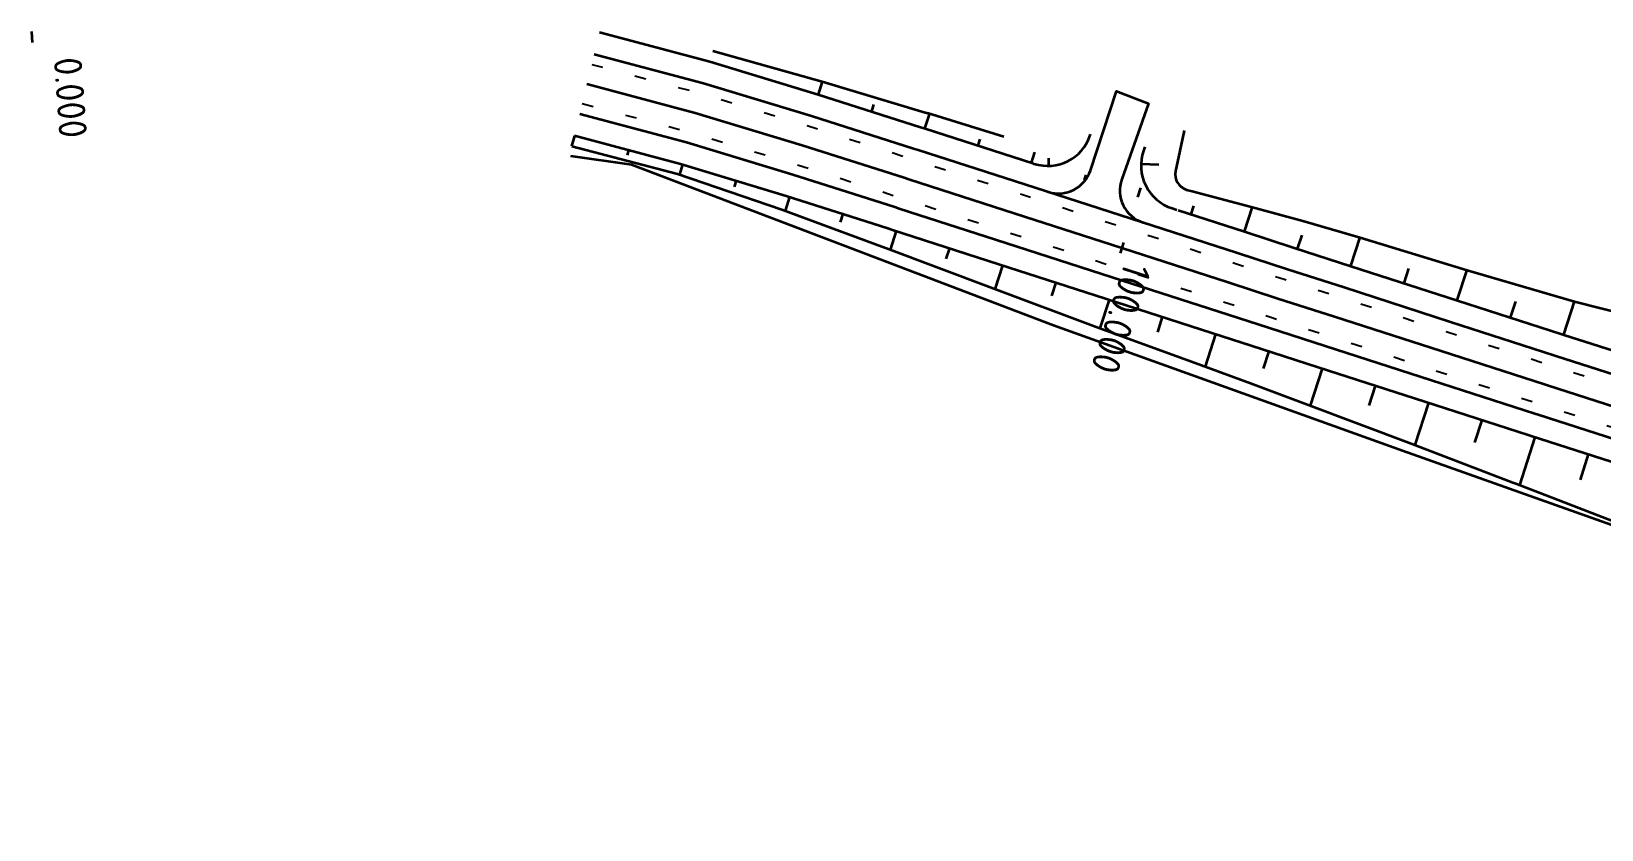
# Model space of a CAD drawing. Header units: metres. Extents: x 134219 to 139178, y 438661 to 444352.
# Drawn here: x 135790.7 to 135931, y 442013.3 to 442084.6 of the extents above; entities that cross this region are included whole.
import ezdxf

# ---------------------------------------------------------------- set-up
doc = ezdxf.new("R2010")
doc.units = ezdxf.units.M
doc.linetypes.add('13strp', pattern=[4, 1, -3])
doc.layers.add('Utd-ondergr-nw', color=8, linetype='13strp', lineweight=35)
doc.layers.add('Utd-weg-nw', color=8, linetype='Continuous')
doc.styles.add('alm a2ee v011$0$rtw_iso', font='NLCS-ISO.ttf')

msp = doc.modelspace()

# ---------------------------------------------------------------- linework, layer by layer
at = {"layer": 'Utd-ondergr-nw', "color": 7, "linetype": 'Continuous'}
for p, q in [((135790.7, 442084.64), (135790.77, 442083.64)), ((135888.3, 442065.78), (135888, 442064.83))]:
    msp.add_line(p, q, dxfattribs=at)
at = {"layer": 'Utd-ondergr-nw', "linetype": 'Continuous'}
for p, q in [((135877.63, 442075.21), (135870.8, 442077.35)), ((135881.64, 442072.63), (135881.63, 442073.33)), ((135889.88, 442072.81), (135891.48, 442072.74))]:
    msp.add_line(p, q, dxfattribs=at)
at = {"layer": 'Utd-ondergr-nw', "linetype": 'Continuous', "flags": 128}
for points in [[(135841.47, 442084.56), (135851.33, 442081.95), (135861.01, 442079.02), (135870.17, 442076.1), (135870.57, 442075.96), (135880.2, 442072.86)], [(135841, 442082.62), (135850.78, 442080.02), (135860.42, 442077.11), (135869.55, 442074.19), (135869.96, 442074.06), (135879.48, 442070.99), (135888.99, 442067.92), (135898.51, 442064.85), (135902.96, 442063.41), (135908.03, 442061.78), (135917.54, 442058.7), (135926.77, 442055.73), (135927.06, 442055.63), (135936.56, 442052.6)], [(135851.61, 442082.92), (135861.38, 442080.18), (135870.59, 442077.41), (135870.97, 442077.3)], [(135861.38, 442080.18), (135861.01, 442079.02)], [(135840.35, 442079.95), (135850.02, 442077.38), (135859.59, 442074.49), (135868.71, 442071.58), (135869.12, 442071.44), (135878.63, 442068.37), (135888.15, 442065.3), (135897.67, 442062.23), (135902.11, 442060.79), (135907.18, 442059.16), (135916.7, 442056.09), (135925.93, 442053.11), (135926.22, 442053.02), (135935.74, 442049.98)], [(135865.98, 442078.12), (135865.78, 442077.5)], [(135839.71, 442077.27), (135849.26, 442074.74), (135858.77, 442071.87), (135867.86, 442068.96), (135868.27, 442068.83), (135877.79, 442065.76), (135887.3, 442062.68), (135896.82, 442059.61), (135901.27, 442058.18), (135906.34, 442056.54), (135915.85, 442053.47), (135925.08, 442050.49), (135925.37, 442050.4), (135934.92, 442047.35)], [(135870.97, 442077.3), (135870.54, 442075.98)], [(135839.01, 442074.38), (135839.26, 442075.32)], [(135839.24, 442075.33), (135848.71, 442072.81), (135858.17, 442069.96), (135867.25, 442067.05), (135867.66, 442066.92), (135877.17, 442063.85), (135886.69, 442060.78), (135896.21, 442057.71), (135900.66, 442056.27), (135905.72, 442054.64), (135915.24, 442051.57), (135924.47, 442048.59), (135924.76, 442048.5), (135934.33, 442045.44)], [(135875.48, 442075.01), (135875.3, 442074.44)], [(135838.89, 442073.54), (135844.35, 442072.74), (135882.07, 442058.39), (135913.25, 442047.2), (135955.71, 442032.14), (135996.92, 442016.84), (136007.67, 442013.33)], [(135839.01, 442074.38), (135848.45, 442071.92), (135857.78, 442068.72), (135866.72, 442065.42), (135867.12, 442065.27), (135876.49, 442061.75), (135885.87, 442058.25), (135895.27, 442054.82), (135899.66, 442053.2), (135904.66, 442051.35), (135914.03, 442047.83), (135923.1, 442044.35), (135923.38, 442044.24), (135932.81, 442040.61)], [(135843.97, 442073.58), (135844.09, 442074.04)], [(135880.36, 442073.86), (135880.06, 442072.9)], [(135848.67, 442071.85), (135848.92, 442072.75)], [(135884.96, 442071.82), (135884.81, 442071.37)], [(135853.55, 442070.77), (135853.71, 442071.31)], [(135889.84, 442070.67), (135889.57, 442069.83)], [(135894.45, 442070.36), (135899.83, 442068.95), (135904.35, 442067.72), (135909.47, 442066.24), (135919.03, 442063.32), (135928.34, 442060.59), (135928.63, 442060.51), (135938.28, 442058.08)], [(135858.1, 442068.6), (135858.49, 442069.85)], [(135894.57, 442069.05), (135894.33, 442068.3)], [(135899.8, 442068.96), (135899.09, 442066.76)], [(135863.02, 442067.6), (135863.26, 442068.33)], [(135893.19, 442068.67), (135899.12, 442066.75), (135903.57, 442065.32), (135908.64, 442063.68), (135918.16, 442060.61), (135927.39, 442057.63), (135927.67, 442057.54), (135937.16, 442054.51)], [(135867.48, 442065.14), (135868.02, 442066.81)], [(135904.24, 442066.44), (135903.85, 442065.23)], [(135909.43, 442066.25), (135908.61, 442063.69)], [(135872.47, 442064.32), (135872.78, 442065.27)], [(135876.85, 442061.62), (135877.54, 442063.74)], [(135913.79, 442063.47), (135913.36, 442062.16)], [(135919, 442063.33), (135918.12, 442060.62)], [(135881.92, 442061.03), (135882.29, 442062.2)], [(135886.23, 442058.12), (135887.05, 442060.66)], [(135891.37, 442057.77), (135891.81, 442059.13)], [(135923.34, 442060.5), (135922.88, 442059.08)], [(135928.6, 442060.52), (135927.64, 442057.55)], [(135895.63, 442054.69), (135896.57, 442057.59)], [(135900.83, 442054.51), (135901.33, 442056.06)], [(135905.02, 442051.21), (135906.09, 442054.52)], [(135910.27, 442051.22), (135910.84, 442052.99)], [(135914.39, 442047.69), (135915.6, 442051.45)], [(135919.71, 442047.91), (135920.36, 442049.92)], [(135923.74, 442044.1), (135925.12, 442048.38)], [(135929.16, 442044.58), (135929.88, 442046.86)]]:
    msp.add_lwpolyline(points, dxfattribs=at)
at = {"layer": 'Utd-ondergr-nw', "linetype": 'Continuous'}
msp.add_lwpolyline([(135881.58, 442070.31, 0.412021), (135885.35, 442072.22), (135887.7, 442079.31), (135890.54, 442078.21), (135888.15, 442071.43, 0.422282), (135890.05, 442067.58)], format="xyb", dxfattribs=at)
at = {"layer": 'Utd-ondergr-nw', "linetype": 'Continuous', "flags": 128}
for points in [[(135880.2, 442072.86), (135880.31, 442072.82, 0.412024), (135885.34, 442075.37), (135885.37, 442075.46)], [(135893.73, 442075.79), (135892.96, 442072.15, 0.394079), (135893.95, 442070.5), (135894.45, 442070.36)], [(135890.23, 442074.32), (135890.11, 442073.98, 0.422283), (135892.65, 442068.84), (135893.07, 442068.7)]]:
    msp.add_lwpolyline(points, format="xyb", dxfattribs=at)
at = {"layer": 'Utd-weg-nw', "linetype": '13strp', "flags": 128}
for points in [[(135840.78, 442081.7), (135850.51, 442079.11), (135860.13, 442076.21), (135869.26, 442073.29), (135869.67, 442073.16), (135879.19, 442070.09), (135888.7, 442067.01), (135898.22, 442063.94), (135902.67, 442062.51), (135907.74, 442060.87), (135917.25, 442057.8), (135926.48, 442054.82), (135926.77, 442054.73), (135936.28, 442051.69), (135945.81, 442048.84), (135955.41, 442046.32), (135963.56, 442044.59), (135965.09, 442044.31), (135974.88, 442042.94), (135984.73, 442042.23), (135994.61, 442042.17), (136004.47, 442042.77), (136013.63, 442043.92), (136014.26, 442044.02), (136023.12, 442045.74), (136023.96, 442045.93), (136033.53, 442048.44), (136043, 442051.43), (136052.4, 442054.71), (136059.78, 442057.39), (136061.79, 442058.13), (136071.18, 442061.56), (136075.16, 442063.02)], [(135839.93, 442078.2), (135849.52, 442075.65), (135859.05, 442072.77), (135868.16, 442069.86), (135868.56, 442069.73), (135878.08, 442066.66), (135887.6, 442063.59), (135897.11, 442060.52), (135901.56, 442059.08), (135906.63, 442057.45), (135916.15, 442054.37), (135925.38, 442051.4), (135925.66, 442051.3), (135935.21, 442048.26), (135944.83, 442045.37), (135954.58, 442042.82), (135962.91, 442041.05), (135964.48, 442040.77), (135974.5, 442039.36), (135984.59, 442038.63), (135994.7, 442038.57), (136004.8, 442039.18), (136014.19, 442040.37), (136014.84, 442040.47), (136023.91, 442042.22), (136024.77, 442042.42), (136034.54, 442044.99), (136044.14, 442048.01), (136053.62, 442051.32), (136061.02, 442054.01), (136063.03, 442054.75), (136072.42, 442058.18), (136076.64, 442059.73), (136077.07, 442059.88)]]:
    msp.add_lwpolyline(points, dxfattribs=at)

# ---------------------------------------------------------------- texts
at = {"layer": 'Utd-ondergr-nw', "color": 7, "style": 'alm a2ee v011$0$rtw_iso'}
for s, rotation, p in [('0.000', 274.1083, (135792.68, 442082.25)), ('100.000', 252.1147, (135888.44, 442064.16))]:
    msp.add_text(s, height=2.5, rotation=rotation, dxfattribs=at).set_placement(p)

doc.saveas('drawing.dxf')
